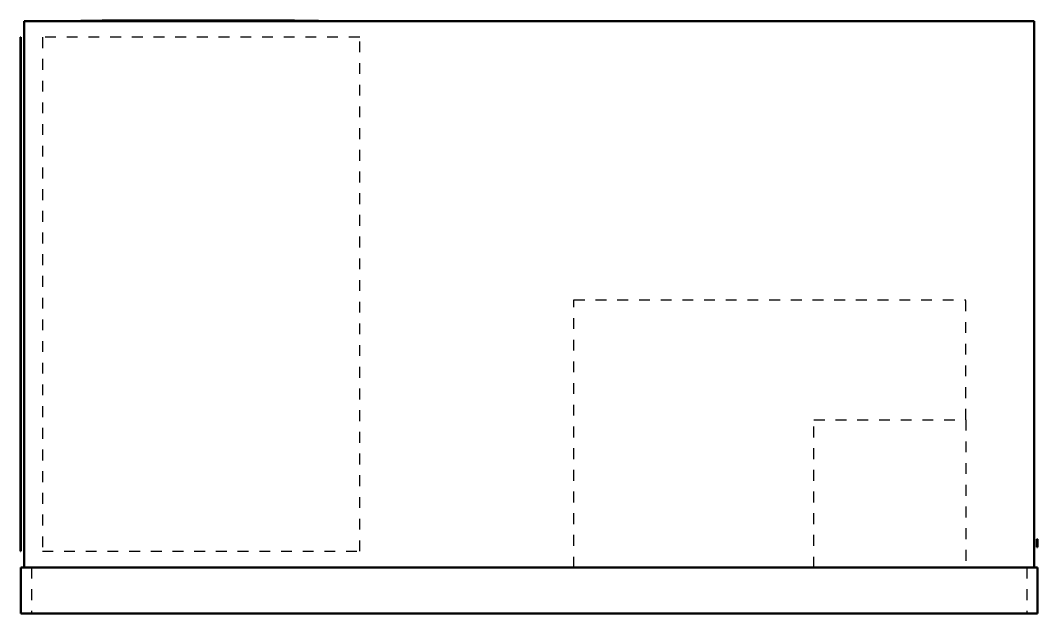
# Model space of a CAD drawing. Header units: inches. Extents: x -46.9 to 46.9, y 0 to 54.7.
import ezdxf

# ---------------------------------------------------------------- set-up
doc = ezdxf.new("R2010")
doc.units = ezdxf.units.IN
doc.header["$MEASUREMENT"] = 0
doc.linetypes.add('Dashed', pattern=[2, 1, -1])
doc.layers.add('AM_0', color=7, linetype='Continuous', lineweight=50)
doc.layers.add('AM_9', color=6, linetype='Dashed', lineweight=25)

# ---------------------------------------------------------------- blocks, each defined once
blk = doc.blocks.new('1_DVH1024D000001S_PART12_0_in_DVH1024D000001S_0')
at = {"layer": 'AM_0'}
for p, q in [((-46.5625, 4.25), (-46.5625, 54.625)), ((-46.5625, 54.625), (46.5625, 54.625)), ((46.5625, 54.625), (46.5625, 4.25))]:
    blk.add_line(p, q, dxfattribs=at)
blk = doc.blocks.new('2_DVH1024D000001S_PART11_0_in_DVH1024D000001S_0')
at = {"layer": 'AM_0'}
for p, q in [((-46.90625, 5.75), (-46.90625, 53.125)), ((-46.875, 53.125), (-46.90625, 53.125)), ((-46.875, 53.125), (-46.875, 5.75)), ((-46.90625, 5.75), (-46.875, 5.75))]:
    blk.add_line(p, q, dxfattribs=at)
blk = doc.blocks.new('3_DVH1024D000001S_PART10_0_in_DVH1024D000001S_0')
at = {"layer": 'AM_9'}
for p, q in [((-44.875, 53.125), (-44.875, 5.75)), ((-15.625, 53.125), (-44.875, 53.125)), ((-15.625, 5.75), (-15.625, 53.125)), ((-44.875, 5.75), (-15.625, 5.75))]:
    blk.add_line(p, q, dxfattribs=at)
blk = doc.blocks.new('4_DVH1024D000001S_PART9_0_in_DVH1024D000001S_0')
at = {"layer": 'AM_0'}
for points in [[(-41.375, 54.625), (-41.375, 54.625), (-41.374, 54.626), (-41.372, 54.627), (-41.322, 54.631), (-41.164, 54.637), (-40.901, 54.643), (-40.538, 54.649), (-40.014, 54.655), (-39.375, 54.661), (-38.626, 54.666), (-37.778, 54.671), (-36.841, 54.676), (-35.825, 54.679), (-34.101, 54.684), (-32.266, 54.687), (-30.375, 54.688)], [(-30.375, 54.688), (-28.928, 54.687), (-27.506, 54.685), (-26.134, 54.683), (-24.835, 54.679), (-23.633, 54.674), (-22.566, 54.669), (-21.631, 54.663), (-20.842, 54.656), (-20.212, 54.649), (-19.849, 54.643), (-19.586, 54.637), (-19.428, 54.631), (-19.378, 54.627), (-19.376, 54.626), (-19.375, 54.625), (-19.375, 54.625)]]:
    blk.add_lwpolyline(points, dxfattribs=at)
blk = doc.blocks.new('5_DVH1024D000001S_PART8_0_in_DVH1024D000001S_0')
at = {"layer": 'AM_9'}
for p, q in [((26.25, 17.875), (40.25, 17.875)), ((26.25, 4.25), (26.25, 17.875)), ((40.25, 17.875), (40.25, 4.25))]:
    blk.add_line(p, q, dxfattribs=at)
blk = doc.blocks.new('6_DVH1024D000001S_PART7_0_in_DVH1024D000001S_0')
at = {"layer": 'AM_9'}
for p, q in [((4.125, 28.9375), (40.25, 28.9375)), ((4.125, 4.25), (4.125, 28.9375)), ((40.25, 17.875), (40.25, 28.9375))]:
    blk.add_line(p, q, dxfattribs=at)
blk = doc.blocks.new('7_DVH1024D000001S_PART6_0_in_DVH1024D000001S_0')
at = {"layer": 'AM_0'}
for p, q in [((-46.875, 4.25), (46.875, 4.25)), ((-46.875, 4.25), (-46.875, 0)), ((46.875, 4.25), (46.875, 0)), ((46.875, 0), (-46.875, 0))]:
    blk.add_line(p, q, dxfattribs=at)
at = {"layer": 'AM_9'}
for p, q in [((-45.875, 4.25), (-45.875, 0)), ((45.875, 4.25), (45.875, 0))]:
    blk.add_line(p, q, dxfattribs=at)
blk = doc.blocks.new('8_DVH1024D000001S_PART5_0_in_DVH1024D000001S_0')
at = {"layer": 'AM_0'}
for p, q in [((46.8125, 6.125), (46.8125, 6.875)), ((46.875, 6.875), (46.8125, 6.875)), ((46.875, 6.875), (46.875, 6.125)), ((46.8125, 6.125), (46.875, 6.125))]:
    blk.add_line(p, q, dxfattribs=at)
blk = doc.blocks.new('9_DVH1024D000001S_PART4_0_in_DVH1024D000001S_0')
at = {"layer": 'AM_9'}
for p, q in [((26.8125, 4.3125), (27.5625, 4.3125)), ((26.8125, 4.3125), (26.8125, 4.25)), ((27.5625, 4.25), (27.5625, 4.3125))]:
    blk.add_line(p, q, dxfattribs=at)
blk = doc.blocks.new('10_DVH1024D000001S_PART3_0_in_DVH1024D000001S_0')
at = {"layer": 'AM_9'}
for p, q in [((-15.5, 4.3125), (-15, 4.3125)), ((-15.5, 4.3125), (-15.5, 4.25)), ((-15, 4.25), (-15, 4.3125))]:
    blk.add_line(p, q, dxfattribs=at)
blk = doc.blocks.new('11_DVH1024D000001S_PART1_0_in_DVH1024D000001S_0')
at = {"layer": 'AM_0'}
for points in [[(-30.375, 54.656), (-31.822, 54.656), (-33.244, 54.655), (-34.616, 54.654), (-35.915, 54.652), (-37.117, 54.65), (-38.184, 54.647), (-39.119, 54.644), (-39.908, 54.641), (-40.538, 54.637), (-40.901, 54.634), (-41.164, 54.631), (-41.322, 54.628), (-41.372, 54.626), (-41.374, 54.625), (-41.375, 54.625), (-41.375, 54.625), (-41.375, 54.625)], [(-19.375, 54.625), (-19.375, 54.625), (-19.375, 54.625), (-19.376, 54.626), (-19.378, 54.626), (-19.428, 54.628), (-19.586, 54.631), (-19.849, 54.634), (-20.212, 54.637), (-20.736, 54.64), (-21.375, 54.643), (-22.124, 54.646), (-22.972, 54.648), (-23.909, 54.65), (-24.925, 54.652), (-26.649, 54.654), (-28.484, 54.656), (-30.375, 54.656)]]:
    blk.add_lwpolyline(points, dxfattribs=at)

msp = doc.modelspace()

# ---------------------------------------------------------------- block references
for name in ['1_DVH1024D000001S_PART12_0_in_DVH1024D000001S_0', '4_DVH1024D000001S_PART9_0_in_DVH1024D000001S_0', '11_DVH1024D000001S_PART1_0_in_DVH1024D000001S_0', '2_DVH1024D000001S_PART11_0_in_DVH1024D000001S_0', '3_DVH1024D000001S_PART10_0_in_DVH1024D000001S_0', '6_DVH1024D000001S_PART7_0_in_DVH1024D000001S_0', '5_DVH1024D000001S_PART8_0_in_DVH1024D000001S_0', '8_DVH1024D000001S_PART5_0_in_DVH1024D000001S_0', '7_DVH1024D000001S_PART6_0_in_DVH1024D000001S_0', '10_DVH1024D000001S_PART3_0_in_DVH1024D000001S_0', '9_DVH1024D000001S_PART4_0_in_DVH1024D000001S_0']:
    msp.add_blockref(name, (0, 0))

doc.saveas('drawing.dxf')
